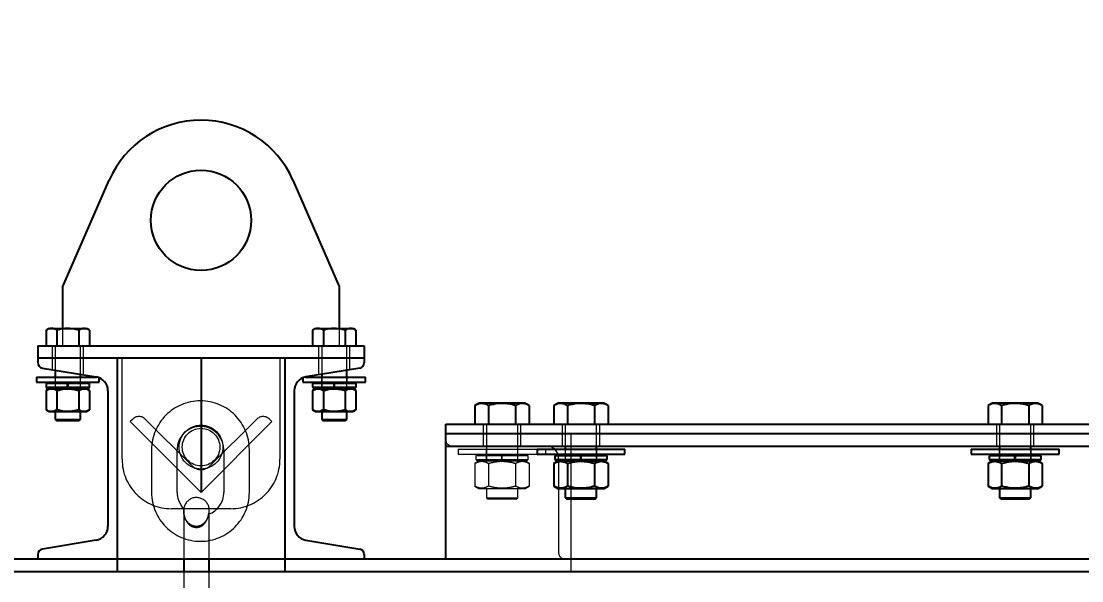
# Model space of a CAD drawing. Header units: millimetres. Extents: x 1293 to 41893, y 1011 to 26911.
# Drawn here: x 10741.8 to 11100.1, y 8172.9 to 8361.8 of the extents above; entities that cross this region are included whole.
import ezdxf

# ---------------------------------------------------------------- set-up
doc = ezdxf.new("R2010")
doc.units = ezdxf.units.MM
doc.header["$LTSCALE"] = 50
doc.linetypes.add('CENTERX2', pattern=[20.32, 12.7, -2.54, 2.54, -2.54])
doc.linetypes.add('HIDDEN', pattern=[1.905, 1.27, -0.635])
doc.layers.add('CAPA_1', color=7, linetype='Continuous')
doc.styles.add('SLDTEXTSTYLE0', font='TXT', dxfattribs={"width": 0.75})
doc.dimstyles.new('SLDDIMSTYLE0', dxfattribs={"dimtxt": 100, "dimasz": 100, "dimexe": 0, "dimexo": 0.0625, "dimgap": 25, "dimtad": 2, "dimdec": 0, "dimlfac": 1.5, "dimrnd": 1e-09, "dimzin": 12, "dimdsep": 46, "dimtxsty": 'SLDTEXTSTYLE0', "dimsah": 1, "dimcen": 0.09, "dimadec": 0, "dimazin": 3, "dimtfac": 1, "dimtdec": 0, "dimtofl": 0, "dimtmove": 0, "dimatfit": 3, "dimfxl": 1, "dimfrac": 2, "dimtolj": 1, "dimtzin": 12, "dimarcsym": 0})

# ---------------------------------------------------------------- blocks, each defined once
blk = doc.blocks.new('_D_15')
at = {"layer": 'CAPA_1', "transparency": 16777216}
for p, q in [((6530.12, 8742.38), (6530.12, 9415.65)), ((16745.16, 6492), (16745.16, 9415.65)), ((6530.12, 9365.65), (16745.16, 9365.65))]:
    blk.add_line(p, q, dxfattribs=at)
for points in [[(6530.12, 9365.65), (6630.12, 9350.26), (6630.12, 9381.03)], [(16745.16, 9365.65), (16645.16, 9381.03), (16645.16, 9350.26)]]:
    blk.add_solid(points, dxfattribs=at)
at = {"layer": 'CAPA_1', "transparency": 16777216, "insert": (11452.92, 9494.55), "char_height": 100, "attachment_point": 1, "style": 'SLDTEXTSTYLE0'}
blk.add_mtext('15323', dxfattribs=at)

msp = doc.modelspace()

# ---------------------------------------------------------------- linework, layer by layer
at = {"color": 7, "linetype": 'Continuous', "lineweight": 25}
for p, q in [((10755.923483, 8272.2602403), (10771.5407025, 8308.1169956)), ((10833.6395968, 8308.1169956), (10849.2568163, 8272.2602403)), ((10755.923483, 8258.0819203), (10755.923483, 8272.2602403)), ((10849.2568163, 8272.2602403), (10849.2568163, 8258.0819203)), ((10751.2399346, 8258.0819203), (10750.2578012, 8257.5148853)), ((10750.2578012, 8257.5148853), (10750.2578012, 8252.2602403)), ((10751.2399346, 8258.0819203), (10763.9403647, 8258.0819203)), ((10753.9239755, 8257.5148853), (10753.9239755, 8252.2602403)), ((10761.2563239, 8257.5148853), (10761.2563239, 8252.2602403)), ((10764.9224981, 8257.5148853), (10763.9403647, 8258.0819203)), ((10764.9224981, 8257.5148853), (10764.9224981, 8252.2602403)), ((10841.2399346, 8258.0819203), (10840.2578012, 8257.5148853)), ((10840.2578012, 8257.5148853), (10840.2578012, 8252.2602403)), ((10841.2399346, 8258.0819203), (10853.9403647, 8258.0819203)), ((10843.9239755, 8257.5148853), (10843.9239755, 8252.2602403)), ((10851.2563239, 8257.5148853), (10851.2563239, 8252.2602403)), ((10854.9224981, 8257.5148853), (10853.9403647, 8258.0819203)), ((10854.9224981, 8257.5148853), (10854.9224981, 8252.2602403)), ((10747.4344163, 8252.2602403), (10747.4344163, 8246.5682364)), ((10747.4344163, 8252.2602403), (10857.745883, 8252.2602403)), ((10857.745883, 8252.2602403), (10857.745883, 8246.5682364)), ((10857.745883, 8248.0269069), (10747.4344163, 8248.0269069)), ((10774.2568163, 8248.0269069), (10774.2568163, 8176.0602403)), ((10830.923483, 8248.0269069), (10830.923483, 8176.0602403)), ((10748.9908407, 8244.730917), (10767.1792754, 8241.69929)), ((10753.3568163, 8244.0032013), (10753.3568163, 8241.6769069)), ((10856.1894586, 8244.730917), (10838.0010239, 8241.69929)), ((10851.823483, 8241.6769069), (10851.823483, 8244.0032013)), ((10747.0068163, 8241.6769069), (10747.0068163, 8239.9835736)), ((10747.0068163, 8241.6769069), (10767.303366, 8241.6769069)), ((10747.0068163, 8239.9835736), (10768.173483, 8239.9835736)), ((10750.7533163, 8239.9835736), (10750.2241497, 8239.4544069)), ((10757.5363163, 8239.9835736), (10757.5321497, 8239.4544069)), ((10757.5565497, 8239.4544069), (10757.552383, 8239.9835736)), ((10757.5901497, 8237.7314403), (10757.5901497, 8239.9835736)), ((10761.823483, 8241.6769069), (10761.823483, 8242.5919872)), ((10764.9561497, 8239.4544069), (10764.426983, 8239.9835736)), ((10768.173483, 8239.9835736), (10768.173483, 8241.419534)), ((10837.0068163, 8241.419534), (10837.0068163, 8239.9835736)), ((10837.0068163, 8239.9835736), (10858.173483, 8239.9835736)), ((10837.8769333, 8241.6769069), (10858.173483, 8241.6769069)), ((10840.7533163, 8239.9835736), (10840.2241497, 8239.4544069)), ((10843.3568163, 8242.5919872), (10843.3568163, 8241.6769069)), ((10847.5363163, 8239.9835736), (10847.5321497, 8239.4544069)), ((10847.5565497, 8239.4544069), (10847.552383, 8239.9835736)), ((10847.5901497, 8237.7314403), (10847.5901497, 8239.9835736)), ((10854.9561497, 8239.4544069), (10854.426983, 8239.9835736)), ((10858.173483, 8239.9835736), (10858.173483, 8241.6769069)), ((10750.2241497, 8239.4544069), (10750.2241497, 8238.2606069)), ((10757.5321497, 8239.4544069), (10750.2241497, 8239.4544069)), ((10750.2241497, 8238.2606069), (10750.7533163, 8237.7314403)), ((10750.2241497, 8238.2606069), (10757.5321497, 8238.2606069)), ((10751.287471, 8237.7314403), (10750.2580163, 8237.1370843)), ((10750.2580163, 8237.1370843), (10750.2580163, 8230.6041962)), ((10757.5363163, 8237.7314403), (10750.7533163, 8237.7314403)), ((10753.9237604, 8237.1368981), (10753.9237604, 8230.6043825)), ((10757.5321497, 8238.2606069), (10757.5321497, 8239.4544069)), ((10757.5321497, 8238.2606069), (10757.5363163, 8237.7314403)), ((10757.5405223, 8237.7314403), (10757.5363163, 8237.7314403)), ((10757.552383, 8237.7314403), (10757.5565497, 8238.2606069)), ((10757.5565497, 8239.4544069), (10757.5565497, 8238.2606069)), ((10764.9561497, 8239.4544069), (10757.5901497, 8239.4544069)), ((10757.5901497, 8238.2606069), (10764.9561497, 8238.2606069)), ((10764.426983, 8237.7314403), (10757.5901497, 8237.7314403)), ((10761.256539, 8237.1368981), (10761.256539, 8230.6043825)), ((10764.922283, 8237.1370843), (10763.8928283, 8237.7314403)), ((10764.426983, 8237.7314403), (10764.9561497, 8238.2606069)), ((10764.922283, 8237.1370843), (10764.922283, 8230.6041962)), ((10764.9561497, 8238.2606069), (10764.9561497, 8239.4544069)), ((10771.141083, 8237.0224769), (10771.141083, 8191.2980037)), ((10834.0392163, 8237.0224769), (10834.0392163, 8191.2980037)), ((10840.2241497, 8239.4544069), (10840.2241497, 8238.2606069)), ((10847.5321497, 8239.4544069), (10840.2241497, 8239.4544069)), ((10840.2241497, 8238.2606069), (10840.7533163, 8237.7314403)), ((10840.2241497, 8238.2606069), (10847.5321497, 8238.2606069)), ((10841.287471, 8237.7314403), (10840.2580163, 8237.1370843)), ((10840.2580163, 8237.1370843), (10840.2580163, 8230.6041962)), ((10847.5363163, 8237.7314403), (10840.7533163, 8237.7314403)), ((10843.9237604, 8237.1368981), (10843.9237604, 8230.6043825)), ((10847.5321497, 8238.2606069), (10847.5321497, 8239.4544069)), ((10847.5321497, 8238.2606069), (10847.5363163, 8237.7314403)), ((10847.5405223, 8237.7314403), (10847.5363163, 8237.7314403)), ((10847.552383, 8237.7314403), (10847.5565497, 8238.2606069)), ((10847.5565497, 8239.4544069), (10847.5565497, 8238.2606069)), ((10854.9561497, 8239.4544069), (10847.5901497, 8239.4544069)), ((10847.5901497, 8238.2606069), (10854.9561497, 8238.2606069)), ((10854.426983, 8237.7314403), (10847.5901497, 8237.7314403)), ((10851.256539, 8237.1368981), (10851.256539, 8230.6043825)), ((10854.922283, 8237.1370843), (10853.8928283, 8237.7314403)), ((10854.426983, 8237.7314403), (10854.9561497, 8238.2606069)), ((10854.922283, 8237.1370843), (10854.922283, 8230.6041962)), ((10854.9561497, 8238.2606069), (10854.9561497, 8239.4544069)), ((10896.5645808, 8232.9139069), (10895.0913808, 8232.0633545)), ((10911.9490519, 8232.9139069), (10896.5645808, 8232.9139069)), ((10913.4222519, 8232.0633545), (10911.9490519, 8232.9139069)), ((10923.2312475, 8232.9139069), (10921.7580475, 8232.0633545)), ((10938.6157185, 8232.9139069), (10923.2312475, 8232.9139069)), ((10940.0889185, 8232.0633545), (10938.6157185, 8232.9139069)), ((11069.8979141, 8232.9139069), (11068.4247141, 8232.0633545)), ((11085.2823852, 8232.9139069), (11069.8979141, 8232.9139069)), ((11086.7555852, 8232.0633545), (11085.2823852, 8232.9139069)), ((10750.2580163, 8230.6041962), (10751.287471, 8230.0098403)), ((10751.287471, 8230.0098403), (10763.8928283, 8230.0098403)), ((10753.3568163, 8230.0098403), (10753.3568163, 8227.3902536)), ((10761.823483, 8227.3902536), (10761.823483, 8230.0098403)), ((10763.8928283, 8230.0098403), (10764.922283, 8230.6041962)), ((10840.2580163, 8230.6041962), (10841.287471, 8230.0098403)), ((10841.287471, 8230.0098403), (10853.8928283, 8230.0098403)), ((10843.3568163, 8230.0098403), (10843.3568163, 8227.3902536)), ((10851.823483, 8227.3902536), (10851.823483, 8230.0098403)), ((10853.8928283, 8230.0098403), (10854.922283, 8230.6041962)), ((10895.0913808, 8232.0633545), (10895.0913808, 8225.8019069)), ((10899.6740986, 8232.0633545), (10899.6740986, 8225.8019069)), ((10908.8395341, 8232.0633545), (10908.8395341, 8225.8019069)), ((10913.4222519, 8232.0633545), (10913.4222519, 8225.8019069)), ((10921.7580475, 8232.0633545), (10921.7580475, 8225.8019069)), ((10926.3407652, 8232.0633545), (10926.3407652, 8225.8019069)), ((10935.5062008, 8232.0633545), (10935.5062008, 8225.8019069)), ((10940.0889185, 8232.0633545), (10940.0889185, 8225.8019069)), ((11068.4247141, 8232.0633545), (11068.4247141, 8225.8019069)), ((11073.0074319, 8232.0633545), (11073.0074319, 8225.8019069)), ((11082.1728674, 8232.0633545), (11082.1728674, 8225.8019069)), ((11086.7555852, 8232.0633545), (11086.7555852, 8225.8019069)), ((10753.3568163, 8227.3902536), (10753.885983, 8226.8610869)), ((10753.3568163, 8227.3902536), (10761.823483, 8227.3902536)), ((10761.2943163, 8226.8610869), (10753.885983, 8226.8610869)), ((10761.2943163, 8226.8610869), (10761.823483, 8227.3902536)), ((10843.3568163, 8227.3902536), (10843.885983, 8226.8610869)), ((10843.3568163, 8227.3902536), (10851.823483, 8227.3902536)), ((10851.2943163, 8226.8610869), (10843.885983, 8226.8610869)), ((10851.2943163, 8226.8610869), (10851.823483, 8227.3902536)), ((10885.2568163, 8180.2935736), (10885.2568163, 8225.8019069)), ((10885.2568163, 8225.8019069), (11117.3606757, 8225.8019069)), ((10885.2568163, 8222.6269069), (11115.9989993, 8222.6269069)), ((10885.2568163, 8218.3935736), (11114.749321, 8218.3935736)), ((10925.6318163, 8218.3935736), (10925.6318163, 8217.3352403)), ((10936.2151497, 8217.3352403), (10936.2151497, 8218.3935736)), ((11072.298483, 8218.3935736), (11072.298483, 8217.3352403)), ((11082.8818163, 8217.3352403), (11082.8818163, 8218.3935736)), ((10916.1068163, 8217.3352403), (10916.1068163, 8215.6419069)), ((10916.1068163, 8217.3352403), (10945.7401497, 8217.3352403)), ((10916.1068163, 8215.6419069), (10945.7401497, 8215.6419069)), ((10922.659983, 8215.6419069), (10922.1308163, 8215.1127403)), ((10922.1308163, 8215.1127403), (10922.1308163, 8213.8377403)), ((10930.8542494, 8215.1127403), (10922.1308163, 8215.1127403)), ((10930.8584161, 8215.6419069), (10930.8542494, 8215.1127403)), ((10930.8542494, 8213.8377403), (10930.8542494, 8215.1127403)), ((10930.8810211, 8215.1127403), (10930.8768544, 8215.6419069)), ((10930.8810211, 8215.1127403), (10930.8810211, 8213.8377403)), ((10930.923483, 8213.3085736), (10930.923483, 8215.6419069)), ((10939.7161497, 8215.1127403), (10930.923483, 8215.1127403)), ((10939.7161497, 8215.1127403), (10939.186983, 8215.6419069)), ((10939.7161497, 8213.8377403), (10939.7161497, 8215.1127403)), ((10945.7401497, 8215.6419069), (10945.7401497, 8217.3352403)), ((11062.773483, 8217.3352403), (11062.773483, 8215.6419069)), ((11062.773483, 8217.3352403), (11092.4068163, 8217.3352403)), ((11062.773483, 8215.6419069), (11092.4068163, 8215.6419069)), ((11069.3266497, 8215.6419069), (11068.797483, 8215.1127403)), ((11068.797483, 8215.1127403), (11068.797483, 8213.8377403)), ((11077.5209161, 8215.1127403), (11068.797483, 8215.1127403)), ((11077.5250827, 8215.6419069), (11077.5209161, 8215.1127403)), ((11077.5209161, 8213.8377403), (11077.5209161, 8215.1127403)), ((11077.5476877, 8215.1127403), (11077.5435211, 8215.6419069)), ((11077.5476877, 8215.1127403), (11077.5476877, 8213.8377403)), ((11077.5901497, 8213.3085736), (11077.5901497, 8215.6419069)), ((11086.3828163, 8215.1127403), (11077.5901497, 8215.1127403)), ((11086.3828163, 8215.1127403), (11085.8536497, 8215.6419069)), ((11086.3828163, 8213.8377403), (11086.3828163, 8215.1127403)), ((11092.4068163, 8215.6419069), (11092.4068163, 8217.3352403)), ((10923.1137377, 8213.3085736), (10921.754083, 8212.5235766)), ((10921.754083, 8212.5235766), (10921.754083, 8204.8331539)), ((10922.1308163, 8213.8377403), (10922.659983, 8213.3085736)), ((10922.1308163, 8213.8377403), (10930.8542494, 8213.8377403)), ((10930.8619889, 8213.3085736), (10922.659983, 8213.3085736)), ((10926.3447246, 8212.5270081), (10926.3447246, 8204.8297224)), ((10930.8542494, 8213.8377403), (10930.8584161, 8213.3085736)), ((10930.8768544, 8213.3085736), (10930.8810211, 8213.8377403)), ((10930.923483, 8213.8377403), (10939.7161497, 8213.8377403)), ((10939.186983, 8213.3085736), (10930.923483, 8213.3085736)), ((10935.5022414, 8212.5270081), (10935.5022414, 8204.8297224)), ((10940.092883, 8212.5235766), (10938.7332283, 8213.3085736)), ((10939.186983, 8213.3085736), (10939.7161497, 8213.8377403)), ((10940.092883, 8212.5235766), (10940.092883, 8204.8331539)), ((11069.7804043, 8213.3085736), (11068.4207497, 8212.5235766)), ((11068.4207497, 8212.5235766), (11068.4207497, 8204.8331539)), ((11068.797483, 8213.8377403), (11069.3266497, 8213.3085736)), ((11068.797483, 8213.8377403), (11077.5209161, 8213.8377403)), ((11077.5286556, 8213.3085736), (11069.3266497, 8213.3085736)), ((11073.0113912, 8212.5270081), (11073.0113912, 8204.8297224)), ((11077.5209161, 8213.8377403), (11077.5250827, 8213.3085736)), ((11077.5435211, 8213.3085736), (11077.5476877, 8213.8377403)), ((11077.5901497, 8213.8377403), (11086.3828163, 8213.8377403)), ((11085.8536497, 8213.3085736), (11077.5901497, 8213.3085736)), ((11082.1689081, 8212.5270081), (11082.1689081, 8204.8297224)), ((11086.7595497, 8212.5235766), (11085.399895, 8213.3085736)), ((11085.8536497, 8213.3085736), (11086.3828163, 8213.8377403)), ((11086.7595497, 8212.5235766), (11086.7595497, 8204.8331539)), ((10921.754083, 8204.8331539), (10923.1137377, 8204.0481569)), ((10923.1137377, 8204.0481569), (10938.7332283, 8204.0481569)), ((10925.6318163, 8204.0481569), (10925.6318163, 8200.9310736)), ((10936.2151497, 8200.9310736), (10936.2151497, 8204.0481569)), ((10938.7332283, 8204.0481569), (10940.092883, 8204.8331539)), ((11068.4207497, 8204.8331539), (11069.7804043, 8204.0481569)), ((11069.7804043, 8204.0481569), (11085.399895, 8204.0481569)), ((11072.298483, 8204.0481569), (11072.298483, 8200.9310736)), ((11082.8818163, 8200.9310736), (11082.8818163, 8204.0481569)), ((11085.399895, 8204.0481569), (11086.7595497, 8204.8331539)), ((10925.6318163, 8200.9310736), (10926.160983, 8200.4019069)), ((10925.6318163, 8200.9310736), (10936.2151497, 8200.9310736)), ((10935.685983, 8200.4019069), (10926.160983, 8200.4019069)), ((10935.685983, 8200.4019069), (10936.2151497, 8200.9310736)), ((11072.298483, 8200.9310736), (11072.8276497, 8200.4019069)), ((11072.298483, 8200.9310736), (11082.8818163, 8200.9310736)), ((11082.3526497, 8200.4019069), (11072.8276497, 8200.4019069)), ((11082.3526497, 8200.4019069), (11082.8818163, 8200.9310736)), ((10767.1792754, 8186.6211905), (10748.9908407, 8183.5895636)), ((10838.0010239, 8186.6211905), (10856.1894586, 8183.5895636)), ((10653.9401497, 8180.2935736), (11107.273483, 8180.2935736)), ((10747.4344163, 8181.7522441), (10747.4344163, 8180.2935736)), ((10796.7331731, 8180.2935736), (10796.7331731, 8176.0602403)), ((10805.3691731, 8176.0602403), (10805.3691731, 8180.2935736)), ((10857.745883, 8181.7522441), (10857.745883, 8180.2935736)), ((10653.9401497, 8176.0602403), (11107.273483, 8176.0602403))]:
    msp.add_line(p, q, dxfattribs=at)
at = {"color": 1, "linetype": 'HIDDEN', "lineweight": 18}
for p, q in [((10755.923483, 8252.2602403), (10755.923483, 8258.0819203)), ((10849.2568163, 8258.0819203), (10849.2568163, 8252.2602403)), ((10752.298483, 8252.2602403), (10752.298483, 8244.179603)), ((10753.3568163, 8252.2602403), (10753.3568163, 8244.0032013)), ((10761.823483, 8242.5919872), (10761.823483, 8252.2602403)), ((10762.8818163, 8242.4155855), (10762.8818163, 8252.2602403)), ((10842.298483, 8252.2602403), (10842.298483, 8242.4155855)), ((10843.3568163, 8252.2602403), (10843.3568163, 8242.5919872)), ((10851.823483, 8244.0032013), (10851.823483, 8252.2602403)), ((10852.8818163, 8244.179603), (10852.8818163, 8252.2602403)), ((10775.923483, 8213.8935736), (10775.923483, 8248.0269069)), ((10829.2568163, 8248.0269069), (10829.2568163, 8213.8935736)), ((10752.793783, 8239.9835736), (10753.3229497, 8239.4544069)), ((10753.2721497, 8241.6769069), (10753.2721497, 8239.9835736)), ((10753.3568163, 8241.6769069), (10753.3568163, 8237.7314403)), ((10761.823483, 8237.7314403), (10761.823483, 8241.6769069)), ((10761.8573497, 8239.4544069), (10762.3865163, 8239.9835736)), ((10761.9081497, 8239.9835736), (10761.9081497, 8241.6769069)), ((10767.303366, 8241.6769069), (10768.173483, 8241.6769069)), ((10768.173483, 8241.419534), (10768.173483, 8241.6769069)), ((10837.0068163, 8241.6769069), (10837.8769333, 8241.6769069)), ((10837.0068163, 8241.6769069), (10837.0068163, 8241.419534)), ((10842.793783, 8239.9835736), (10843.3229497, 8239.4544069)), ((10843.2721497, 8241.6769069), (10843.2721497, 8239.9835736)), ((10843.3568163, 8241.6769069), (10843.3568163, 8237.7314403)), ((10851.823483, 8237.7314403), (10851.823483, 8241.6769069)), ((10851.8573497, 8239.4544069), (10852.3865163, 8239.9835736)), ((10851.9081497, 8239.9835736), (10851.9081497, 8241.6769069)), ((10753.3229497, 8238.2606069), (10752.793783, 8237.7314403)), ((10753.3229497, 8239.4544069), (10753.3229497, 8238.2606069)), ((10756.5963702, 8237.659494), (10753.9237604, 8237.1368981)), ((10757.5405223, 8237.7314403), (10757.5901497, 8237.7314403)), ((10761.256539, 8237.1368981), (10760.3347313, 8237.3763302)), ((10761.8573497, 8238.2606069), (10761.8573497, 8239.4544069)), ((10762.3865163, 8237.7314403), (10761.8573497, 8238.2606069)), ((10843.3229497, 8238.2606069), (10842.793783, 8237.7314403)), ((10843.3229497, 8239.4544069), (10843.3229497, 8238.2606069)), ((10846.5963702, 8237.659494), (10843.9237604, 8237.1368981)), ((10847.5405223, 8237.7314403), (10847.5901497, 8237.7314403)), ((10851.256539, 8237.1368981), (10850.3347313, 8237.3763302)), ((10851.8573497, 8238.2606069), (10851.8573497, 8239.4544069)), ((10852.3865163, 8237.7314403), (10851.8573497, 8238.2606069)), ((10779.3911547, 8227.3892779), (10778.6428, 8226.6409233)), ((10778.6428, 8226.6409233), (10802.5901497, 8202.6935736)), ((10799.596731, 8211.6738297), (10783.8812827, 8227.3892779)), ((10802.5901497, 8202.6935736), (10826.5374993, 8226.6409233)), ((10821.2990166, 8227.3892779), (10805.5835684, 8211.6738297)), ((10826.5374993, 8226.6409233), (10825.7891446, 8227.3892779)), ((10897.9068163, 8225.8019069), (10897.9068163, 8218.3935736)), ((10898.9651497, 8225.8019069), (10898.9651497, 8213.3085736)), ((10909.548483, 8213.3085736), (10909.548483, 8225.8019069)), ((10910.6068163, 8218.3935736), (10910.6068163, 8225.8019069)), ((10924.573483, 8225.8019069), (10924.573483, 8218.3935736)), ((10925.6318163, 8225.8019069), (10925.6318163, 8218.3935736)), ((10936.2151497, 8218.3935736), (10936.2151497, 8225.8019069)), ((10937.273483, 8218.3935736), (10937.273483, 8225.8019069)), ((11071.2401497, 8225.8019069), (11071.2401497, 8218.3935736)), ((11072.298483, 8225.8019069), (11072.298483, 8218.3935736)), ((11082.8818163, 8218.3935736), (11082.8818163, 8225.8019069)), ((11083.9401497, 8218.3935736), (11083.9401497, 8225.8019069)), ((10927.5901497, 8176.0602403), (10927.5901497, 8222.6269069)), ((10785.8881497, 8217.1202403), (10785.8881497, 8202.7269069)), ((10794.5241497, 8202.7269069), (10794.5241497, 8217.1202403)), ((10810.2721497, 8217.1202403), (10810.2721497, 8202.7269069)), ((10818.9081497, 8202.7269069), (10818.9081497, 8217.1202403)), ((10889.4401497, 8217.3352403), (10916.1068163, 8217.3352403)), ((10889.4401497, 8217.3352403), (10889.4401497, 8215.6419069)), ((10889.4401497, 8215.6419069), (10916.1068163, 8215.6419069)), ((10895.9933163, 8215.6419069), (10895.4641497, 8215.1127403)), ((10904.1875827, 8215.1127403), (10895.4641497, 8215.1127403)), ((10895.4641497, 8215.1127403), (10895.4641497, 8213.8377403)), ((10898.334983, 8215.6419069), (10898.8641497, 8215.1127403)), ((10898.8641497, 8215.1127403), (10898.8641497, 8213.8377403)), ((10898.880483, 8217.3352403), (10898.880483, 8215.6419069)), ((10904.1917494, 8215.6419069), (10904.1875827, 8215.1127403)), ((10904.1875827, 8213.8377403), (10904.1875827, 8215.1127403)), ((10904.2143544, 8215.1127403), (10904.2101877, 8215.6419069)), ((10904.2143544, 8215.1127403), (10904.2143544, 8213.8377403)), ((10904.2568163, 8213.3085736), (10904.2568163, 8215.6419069)), ((10913.049483, 8215.1127403), (10904.2568163, 8215.1127403)), ((10909.6331497, 8215.6419069), (10909.6331497, 8217.3352403)), ((10909.649483, 8215.1127403), (10910.1786497, 8215.6419069)), ((10909.649483, 8213.8377403), (10909.649483, 8215.1127403)), ((10913.049483, 8215.1127403), (10912.5203163, 8215.6419069)), ((10913.049483, 8213.8377403), (10913.049483, 8215.1127403)), ((10919.073483, 8215.6419069), (10919.073483, 8217.3352403)), ((10925.0016497, 8215.6419069), (10925.5308163, 8215.1127403)), ((10925.5308163, 8215.1127403), (10925.5308163, 8213.8377403)), ((10925.5471497, 8217.3352403), (10925.5471497, 8215.6419069)), ((10925.6318163, 8217.3352403), (10925.6318163, 8213.3085736)), ((10936.2151497, 8213.3085736), (10936.2151497, 8217.3352403)), ((10936.2998163, 8215.6419069), (10936.2998163, 8217.3352403)), ((10936.3161497, 8215.1127403), (10936.8453163, 8215.6419069)), ((10936.3161497, 8213.8377403), (10936.3161497, 8215.1127403)), ((11071.6683163, 8215.6419069), (11072.197483, 8215.1127403)), ((11072.197483, 8215.1127403), (11072.197483, 8213.8377403)), ((11072.2138163, 8217.3352403), (11072.2138163, 8215.6419069)), ((11072.298483, 8217.3352403), (11072.298483, 8213.3085736)), ((11082.8818163, 8213.3085736), (11082.8818163, 8217.3352403)), ((11082.966483, 8215.6419069), (11082.966483, 8217.3352403)), ((11082.9828163, 8215.1127403), (11083.511983, 8215.6419069)), ((11082.9828163, 8213.8377403), (11082.9828163, 8215.1127403)), ((10896.447071, 8213.3085736), (10895.0874163, 8212.5235766)), ((10895.0874163, 8212.5235766), (10895.0874163, 8204.8331539)), ((10895.4641497, 8213.8377403), (10904.1875827, 8213.8377403)), ((10895.4641497, 8213.8377403), (10895.9933163, 8213.3085736)), ((10912.5203163, 8213.3085736), (10895.9933163, 8213.3085736)), ((10898.8641497, 8213.8377403), (10898.334983, 8213.3085736)), ((10899.6780579, 8212.5270081), (10899.6780579, 8204.8297224)), ((10904.1875827, 8213.8377403), (10904.1917494, 8213.3085736)), ((10904.2101877, 8213.3085736), (10904.2143544, 8213.8377403)), ((10904.2568163, 8213.8377403), (10913.049483, 8213.8377403)), ((10908.8355748, 8212.5270081), (10908.8355748, 8204.8297224)), ((10910.1786497, 8213.3085736), (10909.649483, 8213.8377403)), ((10913.4262163, 8212.5235766), (10912.0665617, 8213.3085736)), ((10912.5203163, 8213.3085736), (10913.049483, 8213.8377403)), ((10913.4262163, 8212.5235766), (10913.4262163, 8204.8331539)), ((10923.3568163, 8214.1602403), (10923.3568163, 8182.4068536)), ((10925.5308163, 8213.8377403), (10925.0016497, 8213.3085736)), ((10930.8619889, 8213.3085736), (10930.923483, 8213.3085736)), ((10936.8453163, 8213.3085736), (10936.3161497, 8213.8377403)), ((11072.197483, 8213.8377403), (11071.6683163, 8213.3085736)), ((11077.5286556, 8213.3085736), (11077.5901497, 8213.3085736)), ((11083.511983, 8213.3085736), (11082.9828163, 8213.8377403)), ((10895.0874163, 8204.8331539), (10896.447071, 8204.0481569)), ((10896.447071, 8204.0481569), (10912.0665617, 8204.0481569)), ((10898.9651497, 8204.0481569), (10898.9651497, 8200.9310736)), ((10909.548483, 8200.9310736), (10909.548483, 8204.0481569)), ((10912.0665617, 8204.0481569), (10913.4262163, 8204.8331539)), ((10898.9651497, 8200.9310736), (10909.548483, 8200.9310736)), ((10898.9651497, 8200.9310736), (10899.4943163, 8200.4019069)), ((10909.0193163, 8200.4019069), (10899.4943163, 8200.4019069)), ((10909.0193163, 8200.4019069), (10909.548483, 8200.9310736)), ((10812.5901497, 8197.2269069), (10792.5901497, 8197.2269069)), ((10805.3691731, 8180.2935736), (10805.3691731, 8196.6703109)), ((10796.7331731, 8196.5258453), (10796.7331731, 8180.2935736)), ((10796.7331731, 8176.0602403), (10796.7331731, 8157.8929775)), ((10805.3691731, 8157.8929775), (10805.3691731, 8176.0602403))]:
    msp.add_line(p, q, dxfattribs=at)
at = {"color": 7, "linetype": 'CENTERX2'}
msp.add_line((10802.5901497, 8248.0269069), (10802.5901497, 8202.6935736), dxfattribs=at)
at = {"color": 7, "linetype": 'Continuous', "lineweight": 25}
msp.add_circle((10802.5901497, 8294.5935736), 16.9333333, dxfattribs=at)
at = {"color": 1, "linetype": 'HIDDEN', "lineweight": 18}
for radius in [7.4083333, 6.35]:
    msp.add_circle((10802.5901497, 8218.0269069), radius, dxfattribs=at)
at = {"color": 7, "linetype": 'Continuous', "lineweight": 25}
for centre, radius, start, end in [((10802.5901497, 8294.5935736), 33.8666667, 23.535277835, 156.464722165), ((10749.297083, 8246.5682364), 1.8626667, 180, 260.537), ((10855.8832163, 8246.5682364), 1.8626667, 279.463, 0), ((10766.3997497, 8237.0224769), 4.7413333, 0, 80.537), ((10838.7805497, 8237.0224769), 4.7413333, 99.463, 180), ((10766.3997497, 8191.2980037), 4.7413333, 279.463, 0), ((10838.7805497, 8191.2980037), 4.7413333, 180, 260.537), ((10749.297083, 8181.7522441), 1.8626667, 99.463, 180), ((10855.8832163, 8181.7522441), 1.8626667, 0, 80.537)]:
    msp.add_arc(centre, radius, start, end, dxfattribs=at)
at = {"color": 1, "linetype": 'HIDDEN', "lineweight": 18}
for centre, radius, start, end in [((10802.3981497, 8217.1202403), 16.51, 0, 180), ((10781.6362187, 8225.1442139), 3.175, 45, 135), ((10823.5440806, 8225.1442139), 3.175, 45, 135), ((10802.3981497, 8217.1202403), 7.874, 0, 180), ((10887.3700963, 8220.5068536), 2.11328, 180, 270), ((10919.123483, 8214.1602403), 4.2333333, 0, 90), ((10792.5901497, 8213.8935736), 16.6666667, 180, 270), ((10802.5901497, 8214.6672484), 4.2333333, 225, 315), ((10812.5901497, 8213.8935736), 16.6666667, 270, 0), ((10802.3981497, 8202.7269069), 16.51, 180, 0), ((10802.3981497, 8202.7269069), 7.874, 180, 224.454761476), ((10801.0511731, 8196.6703109), 4.318, 341.682497543, 172.953022438), ((10802.3981497, 8202.7269069), 7.874, 290.577850268, 0), ((10925.4700963, 8182.4068536), 2.11328, 180, 270)]:
    msp.add_arc(centre, radius, start, end, dxfattribs=at)
at = {"color": 7, "linetype": 'Continuous', "lineweight": 25}
for points, knots in [([(10752.0647558, 8258.0819203), (10751.8596375, 8258.0672106), (10751.2476951, 8258.0233265), (10750.6530956, 8257.7179212), (10750.2578012, 8257.5148853)], [0, 0, 0, 0, 0.3351922062, 1, 1, 1, 1]), ([(10753.9239755, 8257.5148853), (10753.809726, 8257.5791071), (10753.221454, 8257.9097861), (10752.6098467, 8258.0051097), (10752.1170209, 8258.0819203)], [0, 0, 0, 0, 0.1942119601, 1, 1, 1, 1]), ([(10757.5378847, 8258.0819203), (10756.9139841, 8258.049525), (10755.689496, 8257.9859449), (10754.5049648, 8257.6698994), (10753.9239755, 8257.5148853)], [0, 0, 0, 0, 0.5095195514, 1, 1, 1, 1]), ([(10761.2563239, 8257.5148853), (10760.83165, 8257.6310425), (10759.6506719, 8257.9540647), (10758.4264271, 8258.0320062), (10757.6424147, 8258.0819203)], [0, 0, 0, 0, 0.3595950484, 1, 1, 1, 1]), ([(10763.0632785, 8258.0819203), (10762.8581601, 8258.0672106), (10762.2462177, 8258.0233265), (10761.6516182, 8257.7179212), (10761.2563239, 8257.5148853)], [0, 0, 0, 0, 0.3351922062, 1, 1, 1, 1]), ([(10764.9224981, 8257.5148853), (10764.8082486, 8257.5791071), (10764.2199766, 8257.9097861), (10763.6083693, 8258.0051097), (10763.1155435, 8258.0819203)], [0, 0, 0, 0, 0.1942119601, 1, 1, 1, 1]), ([(10842.0647558, 8258.0819203), (10841.8596375, 8258.0672106), (10841.2476951, 8258.0233265), (10840.6530956, 8257.7179212), (10840.2578012, 8257.5148853)], [0, 0, 0, 0, 0.3351922062, 1, 1, 1, 1]), ([(10843.9239755, 8257.5148853), (10843.809726, 8257.5791071), (10843.221454, 8257.9097861), (10842.6098467, 8258.0051097), (10842.1170209, 8258.0819203)], [0, 0, 0, 0, 0.1942119601, 1, 1, 1, 1]), ([(10847.5378847, 8258.0819203), (10846.9139841, 8258.049525), (10845.689496, 8257.9859449), (10844.5049648, 8257.6698994), (10843.9239755, 8257.5148853)], [0, 0, 0, 0, 0.5095195514, 1, 1, 1, 1]), ([(10851.2563239, 8257.5148853), (10850.83165, 8257.6310425), (10849.6506719, 8257.9540647), (10848.4264271, 8258.0320062), (10847.6424147, 8258.0819203)], [0, 0, 0, 0, 0.3595950484, 1, 1, 1, 1]), ([(10853.0632785, 8258.0819203), (10852.8581601, 8258.0672106), (10852.2462177, 8258.0233265), (10851.6516182, 8257.7179212), (10851.2563239, 8257.5148853)], [0, 0, 0, 0, 0.3351922062, 1, 1, 1, 1]), ([(10854.9224981, 8257.5148853), (10854.8082486, 8257.5791071), (10854.2199766, 8257.9097861), (10853.6083693, 8258.0051097), (10853.1155435, 8258.0819203)], [0, 0, 0, 0, 0.1942119601, 1, 1, 1, 1]), ([(10750.2580163, 8237.1370843), (10750.5761806, 8237.3008769), (10751.2194089, 8237.632014), (10752.1724293, 8237.7530975), (10753.0834443, 8237.575221), (10753.6419493, 8237.2838954), (10753.9237604, 8237.1368981)], [0, 0, 0, 0, 0.2646061211, 0.5349506065, 0.7653448938, 1, 1, 1, 1]), ([(10753.9237604, 8237.1368981), (10754.8089239, 8237.3543506), (10756.2972334, 8237.7199742), (10758.4734985, 8237.7182406), (10760.0308871, 8237.4711543), (10760.9501948, 8237.2204433), (10761.256539, 8237.1368981)], [0, 0, 0, 0, 0.3661794341, 0.6156922034, 0.8719357593, 1, 1, 1, 1]), ([(10761.256539, 8237.1368981), (10761.5747138, 8237.3007226), (10762.2179628, 8237.631924), (10763.1709939, 8237.7531066), (10764.0819993, 8237.5753214), (10764.6404827, 8237.2840529), (10764.922283, 8237.1370843)], [0, 0, 0, 0, 0.2646176718, 0.5349733347, 0.7653562273, 1, 1, 1, 1]), ([(10840.2580163, 8237.1370843), (10840.5761806, 8237.3008769), (10841.2194089, 8237.632014), (10842.1724293, 8237.7530975), (10843.0834443, 8237.575221), (10843.6419493, 8237.2838954), (10843.9237604, 8237.1368981)], [0, 0, 0, 0, 0.2646061211, 0.5349506065, 0.7653448938, 1, 1, 1, 1]), ([(10843.9237604, 8237.1368981), (10844.8089239, 8237.3543506), (10846.2972334, 8237.7199742), (10848.4734985, 8237.7182406), (10850.0308871, 8237.4711543), (10850.9501948, 8237.2204433), (10851.256539, 8237.1368981)], [0, 0, 0, 0, 0.3661794341, 0.6156922034, 0.8719357593, 1, 1, 1, 1]), ([(10851.256539, 8237.1368981), (10851.5747138, 8237.3007226), (10852.2179628, 8237.631924), (10853.1709939, 8237.7531066), (10854.0819993, 8237.5753214), (10854.6404827, 8237.2840529), (10854.922283, 8237.1370843)], [0, 0, 0, 0, 0.26461767181, 0.53497333471, 0.76535622726, 1, 1, 1, 1]), ([(10899.6740986, 8232.0633545), (10899.2763471, 8232.2681229), (10898.4722188, 8232.6821001), (10897.2808039, 8232.8335366), (10896.1418991, 8232.611243), (10895.4436862, 8232.2470963), (10895.0913808, 8232.0633545)], [0, 0, 0, 0, 0.2646074189, 0.5349529001, 0.765345785, 1, 1, 1, 1]), ([(10908.8395341, 8232.0633545), (10908.4495696, 8232.1695954), (10907.3132392, 8232.4791741), (10905.3614345, 8232.7896492), (10902.6477417, 8232.79447), (10900.7746721, 8232.3339473), (10899.6740986, 8232.0633545)], [0, 0, 0, 0, 0.1304108673, 0.3800085011, 0.635706974, 1, 1, 1, 1]), ([(10913.4222519, 8232.0633545), (10913.0245004, 8232.2681229), (10912.2203721, 8232.6821001), (10911.0289572, 8232.8335366), (10909.8900524, 8232.611243), (10909.1918395, 8232.2470963), (10908.8395341, 8232.0633545)], [0, 0, 0, 0, 0.2646074189, 0.5349529001, 0.765345785, 1, 1, 1, 1]), ([(10926.3407652, 8232.0633545), (10925.9430138, 8232.2681229), (10925.1388855, 8232.6821001), (10923.9474706, 8232.8335366), (10922.8085658, 8232.611243), (10922.1103529, 8232.2470963), (10921.7580475, 8232.0633545)], [0, 0, 0, 0, 0.2646074189, 0.5349529001, 0.765345785, 1, 1, 1, 1]), ([(10935.5062008, 8232.0633545), (10935.1162362, 8232.1695954), (10933.9799059, 8232.4791741), (10932.0281012, 8232.7896492), (10929.3144084, 8232.79447), (10927.4413387, 8232.3339473), (10926.3407652, 8232.0633545)], [0, 0, 0, 0, 0.1304108673, 0.3800085011, 0.635706974, 1, 1, 1, 1]), ([(10940.0889185, 8232.0633545), (10939.6911671, 8232.2681229), (10938.8870388, 8232.6821001), (10937.6956238, 8232.8335366), (10936.556719, 8232.611243), (10935.8585061, 8232.2470963), (10935.5062008, 8232.0633545)], [0, 0, 0, 0, 0.2646074189, 0.5349529001, 0.765345785, 1, 1, 1, 1]), ([(11073.0074319, 8232.0633545), (11072.6096804, 8232.2681229), (11071.8055522, 8232.6821001), (11070.6141372, 8232.8335366), (11069.4752324, 8232.611243), (11068.7770195, 8232.2470963), (11068.4247141, 8232.0633545)], [0, 0, 0, 0, 0.26460741893, 0.53495290009, 0.765345785, 1, 1, 1, 1]), ([(11082.1728674, 8232.0633545), (11081.7829029, 8232.1695954), (11080.6465725, 8232.4791741), (11078.6947679, 8232.7896492), (11075.981075, 8232.79447), (11074.1080054, 8232.3339473), (11073.0074319, 8232.0633545)], [0, 0, 0, 0, 0.1304108673, 0.3800085011, 0.635706974, 1, 1, 1, 1]), ([(11086.7555852, 8232.0633545), (11086.3578337, 8232.2681229), (11085.5537055, 8232.6821001), (11084.3622905, 8232.8335366), (11083.2233857, 8232.611243), (11082.5251728, 8232.2470963), (11082.1728674, 8232.0633545)], [0, 0, 0, 0, 0.2646074189, 0.5349529001, 0.765345785, 1, 1, 1, 1]), ([(10753.9237604, 8230.6043825), (10753.6055855, 8230.440558), (10752.9623366, 8230.1093565), (10752.0093054, 8229.988174), (10751.0983001, 8230.1659592), (10750.5398166, 8230.4572276), (10750.2580163, 8230.6041962)], [0, 0, 0, 0, 0.2646176718, 0.5349733347, 0.7653562273, 1, 1, 1, 1]), ([(10761.256539, 8230.6043825), (10760.9501899, 8230.520835), (10760.0462163, 8230.2743035), (10758.4897174, 8230.0245258), (10756.3127277, 8230.0175432), (10754.8089218, 8230.3869465), (10753.9237604, 8230.6043825)], [0, 0, 0, 0, 0.1280647744, 0.377893031, 0.6338190398, 1, 1, 1, 1]), ([(10764.922283, 8230.6041962), (10764.6041188, 8230.4404037), (10763.9608905, 8230.1092666), (10763.00787, 8229.9881831), (10762.096855, 8230.1660596), (10761.53835, 8230.4573851), (10761.256539, 8230.6043825)], [0, 0, 0, 0, 0.26460612106, 0.5349506065, 0.76534489376, 1, 1, 1, 1]), ([(10843.9237604, 8230.6043825), (10843.6055855, 8230.440558), (10842.9623366, 8230.1093565), (10842.0093054, 8229.988174), (10841.0983001, 8230.1659592), (10840.5398166, 8230.4572276), (10840.2580163, 8230.6041962)], [0, 0, 0, 0, 0.2646176718, 0.5349733347, 0.7653562273, 1, 1, 1, 1]), ([(10851.256539, 8230.6043825), (10850.9501899, 8230.520835), (10850.0462163, 8230.2743035), (10848.4897174, 8230.0245258), (10846.3127277, 8230.0175432), (10844.8089218, 8230.3869465), (10843.9237604, 8230.6043825)], [0, 0, 0, 0, 0.1280647744, 0.377893031, 0.6338190398, 1, 1, 1, 1]), ([(10854.922283, 8230.6041962), (10854.6041188, 8230.4404037), (10853.9608905, 8230.1092666), (10853.00787, 8229.9881831), (10852.096855, 8230.1660596), (10851.53835, 8230.4573851), (10851.256539, 8230.6043825)], [0, 0, 0, 0, 0.26460612106, 0.5349506065, 0.76534489376, 1, 1, 1, 1]), ([(10921.754083, 8212.5235766), (10922.1524802, 8212.7287376), (10922.9579048, 8213.1435037), (10924.1513321, 8213.296204), (10925.2922813, 8213.0747247), (10925.9917691, 8212.7106945), (10926.3447246, 8212.5270081)], [0, 0, 0, 0, 0.2646037157, 0.5349392798, 0.7653344448, 1, 1, 1, 1]), ([(10926.3447246, 8212.5270081), (10927.447372, 8212.7977945), (10929.3036416, 8213.2536543), (10932.0193847, 8213.2531043), (10933.967285, 8212.945201), (10935.1177389, 8212.6317643), (10935.5022414, 8212.5270081)], [0, 0, 0, 0, 0.3652679778, 0.6149162585, 0.871298026, 1, 1, 1, 1]), ([(10935.5022414, 8212.5270081), (10935.9004434, 8212.7315798), (10936.705487, 8213.1451618), (10937.8987165, 8213.2960375), (10939.0398437, 8213.0728757), (10939.7397297, 8212.7077927), (10940.092883, 8212.5235766)], [0, 0, 0, 0, 0.264433571, 0.5346044925, 0.7651675047, 1, 1, 1, 1]), ([(11068.4207497, 8212.5235766), (11068.8191469, 8212.7287376), (11069.6245715, 8213.1435037), (11070.8179988, 8213.296204), (11071.9589479, 8213.0747247), (11072.6584358, 8212.7106945), (11073.0113912, 8212.5270081)], [0, 0, 0, 0, 0.2646037157, 0.5349392798, 0.7653344448, 1, 1, 1, 1]), ([(11073.0113912, 8212.5270081), (11074.1140387, 8212.7977945), (11075.9703083, 8213.2536543), (11078.6860513, 8213.2531043), (11080.6339517, 8212.945201), (11081.7844055, 8212.6317643), (11082.1689081, 8212.5270081)], [0, 0, 0, 0, 0.3652679778, 0.6149162585, 0.871298026, 1, 1, 1, 1]), ([(11082.1689081, 8212.5270081), (11082.5671101, 8212.7315798), (11083.3721537, 8213.1451618), (11084.5653832, 8213.2960375), (11085.7065103, 8213.0728757), (11086.4063963, 8212.7077927), (11086.7595497, 8212.5235766)], [0, 0, 0, 0, 0.264433571, 0.5346044925, 0.7651675047, 1, 1, 1, 1]), ([(10926.3447246, 8204.8297224), (10925.9465226, 8204.6251507), (10925.141479, 8204.2115688), (10923.9482495, 8204.060693), (10922.8071223, 8204.2838548), (10922.1072363, 8204.6489378), (10921.754083, 8204.8331539)], [0, 0, 0, 0, 0.26443357096, 0.53460449255, 0.7651675047, 1, 1, 1, 1]), ([(10935.5022414, 8204.8297224), (10935.1177327, 8204.7249635), (10933.986444, 8204.4167451), (10932.0396557, 8204.1054698), (10929.3230051, 8204.0983746), (10927.4473692, 8204.5589566), (10926.3447246, 8204.8297224)], [0, 0, 0, 0, 0.1287025069, 0.3786641705, 0.6347305098, 1, 1, 1, 1]), ([(10940.092883, 8204.8331539), (10939.6944858, 8204.627993), (10938.8890612, 8204.2132268), (10937.6956339, 8204.0605265), (10936.5546847, 8204.2820058), (10935.8551969, 8204.646036), (10935.5022414, 8204.8297224)], [0, 0, 0, 0, 0.2646037157, 0.5349392798, 0.7653344448, 1, 1, 1, 1]), ([(11073.0113912, 8204.8297224), (11072.6131893, 8204.6251507), (11071.8081456, 8204.2115688), (11070.6149161, 8204.060693), (11069.473789, 8204.2838548), (11068.773903, 8204.6489378), (11068.4207497, 8204.8331539)], [0, 0, 0, 0, 0.264433571, 0.5346044925, 0.7651675047, 1, 1, 1, 1]), ([(11082.1689081, 8204.8297224), (11081.7843993, 8204.7249635), (11080.6531107, 8204.4167451), (11078.7063224, 8204.1054698), (11075.9896718, 8204.0983746), (11074.1140358, 8204.5589566), (11073.0113912, 8204.8297224)], [0, 0, 0, 0, 0.1287025069, 0.3786641705, 0.6347305098, 1, 1, 1, 1]), ([(11086.7595497, 8204.8331539), (11086.3611524, 8204.627993), (11085.5557278, 8204.2132268), (11084.3623005, 8204.0605265), (11083.2213514, 8204.2820058), (11082.5218635, 8204.646036), (11082.1689081, 8204.8297224)], [0, 0, 0, 0, 0.2646037157, 0.5349392798, 0.7653344448, 1, 1, 1, 1])]:
    msp.add_open_spline(points, degree=3, knots=knots, dxfattribs=at)
at = {"color": 1, "linetype": 'HIDDEN', "lineweight": 18}
for points, knots in [([(10895.0874163, 8212.5235766), (10895.4858136, 8212.7287376), (10896.2912382, 8213.1435037), (10897.4846655, 8213.296204), (10898.6256146, 8213.0747247), (10899.3251025, 8212.7106945), (10899.6780579, 8212.5270081)], [0, 0, 0, 0, 0.26460371574, 0.53493927979, 0.76533444477, 1, 1, 1, 1]), ([(10899.6780579, 8212.5270081), (10900.7807054, 8212.7977945), (10902.6369749, 8213.2536543), (10905.352718, 8213.2531043), (10907.3006183, 8212.945201), (10908.4510722, 8212.6317643), (10908.8355748, 8212.5270081)], [0, 0, 0, 0, 0.3652679778, 0.6149162585, 0.871298026, 1, 1, 1, 1]), ([(10908.8355748, 8212.5270081), (10909.2337767, 8212.7315798), (10910.0388204, 8213.1451618), (10911.2320499, 8213.2960375), (10912.373177, 8213.0728757), (10913.073063, 8212.7077927), (10913.4262163, 8212.5235766)], [0, 0, 0, 0, 0.26443357096, 0.53460449255, 0.7651675047, 1, 1, 1, 1]), ([(10899.6780579, 8204.8297224), (10899.2798559, 8204.6251507), (10898.4748123, 8204.2115688), (10897.2815828, 8204.060693), (10896.1404557, 8204.2838548), (10895.4405697, 8204.6489378), (10895.0874163, 8204.8331539)], [0, 0, 0, 0, 0.264433571, 0.5346044925, 0.7651675047, 1, 1, 1, 1]), ([(10908.8355748, 8204.8297224), (10908.451066, 8204.7249635), (10907.3197774, 8204.4167451), (10905.3729891, 8204.1054698), (10902.6563384, 8204.0983746), (10900.7807025, 8204.5589566), (10899.6780579, 8204.8297224)], [0, 0, 0, 0, 0.1287025069, 0.3786641705, 0.6347305098, 1, 1, 1, 1]), ([(10913.4262163, 8204.8331539), (10913.0278191, 8204.627993), (10912.2223945, 8204.2132268), (10911.0289672, 8204.0605265), (10909.8880181, 8204.2820058), (10909.1885302, 8204.646036), (10908.8355748, 8204.8297224)], [0, 0, 0, 0, 0.2646037157, 0.5349392798, 0.7653344448, 1, 1, 1, 1]), ([(10805.106999, 8195.1427154), (10805.059936, 8194.9710825), (10804.9634699, 8194.619283), (10804.5984686, 8193.6913538), (10803.9455206, 8192.6453421), (10802.9461544, 8191.732547), (10801.7292837, 8191.2401776), (10800.4997896, 8191.2143404), (10799.3511132, 8191.5829604), (10798.3139595, 8192.3186773), (10797.463433, 8193.408465), (10796.915337, 8194.7512926), (10796.7164704, 8196.0463273), (10796.7405887, 8196.9760933), (10796.7585631, 8197.1310655), (10796.7666492, 8197.200783)], [0, 0, 0, 0, 0.0711060452, 0.1457475519, 0.2251036991, 0.3054361338, 0.3799140132, 0.4475426705, 0.5140660869, 0.5852918106, 0.6645771566, 0.7520182824, 0.8432206913, 0.9294695718, 1, 1, 1, 1]), ([(10796.7664938, 8197.196095), (10796.7652685, 8197.1783008), (10796.7626136, 8197.1397453), (10796.7263765, 8196.6208522), (10796.7378733, 8195.7673384), (10796.9165358, 8194.5695125), (10797.433901, 8193.1794856), (10798.3976758, 8191.8964082), (10799.7085829, 8191.0613785), (10801.0892796, 8190.8227348), (10802.3037417, 8191.0864957), (10803.2269573, 8191.6400132), (10803.6637244, 8192.1171281), (10803.8536284, 8192.324575)], [0, 0, 0, 0, 0.0688726695, 0.1492293133, 0.2365249767, 0.3356675427, 0.44698134, 0.5640902862, 0.6756998167, 0.7729534645, 0.8574015605, 0.9379989623, 1, 1, 1, 1]), ([(10803.8536284, 8192.324575), (10804.1090369, 8192.6933762), (10804.6196868, 8193.4307375), (10804.978691, 8194.4977119), (10805.1388862, 8195.1702806), (10805.1844999, 8195.4305998), (10805.1578286, 8195.3299737), (10805.1538083, 8195.3148055)], [0, 0, 0, 0, 0.2445747376, 0.4889895423, 0.7318381887, 0.9595777565, 1, 1, 1, 1])]:
    msp.add_open_spline(points, degree=3, knots=knots, dxfattribs=at)

# ---------------------------------------------------------------- dimensions: what is measured, and where the dimension line sits
at = {"layer": 'CAPA_1'}
dim = msp.add_linear_dim(base=(16745.1618891, 9365.6463094), p1=(6530.1246702, 8678.8772747), p2=(16745.1618891, 6428.5014528), dimstyle='SLDDIMSTYLE0', dxfattribs=at)
dim.commit()
dim.dimension.update_dxf_attribs({"geometry": '_D_15', "text_midpoint": (11637.6432797, 9365.6463094), "dimtype": 160})

doc.saveas('drawing.dxf')
